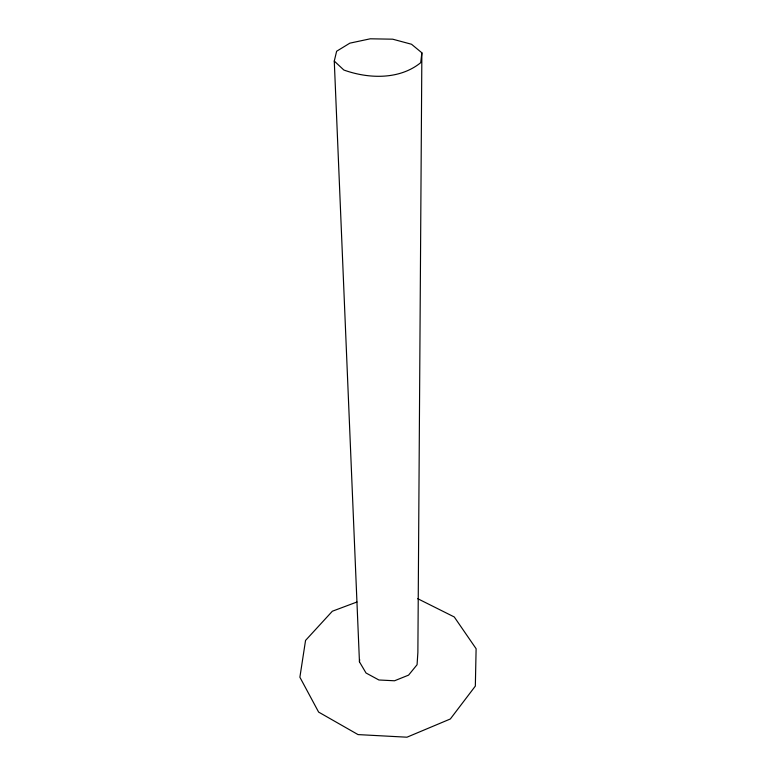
<?xml version="1.0" encoding="UTF-8"?>
<svg xmlns="http://www.w3.org/2000/svg" width="776" height="776" viewBox="0 0 776 776"><rect width="100%" height="100%" fill="white"/><g stroke="black" fill="none" stroke-linecap="round" stroke-linejoin="round"><path stroke-width="1.16" d="M421.872 52.797L417.876 652.451L417.071 664.722L408.564 675.139L394.538 680.775L378.901 679.989L366.029 673.005L359.453 661.86L334.272 61.071L336.629 51.245L349.86 43.155L370.278 38.8L392.695 39.188L411.522 44.251L421.872 52.797L420.718 62.681C399.456 79.947 368.503 78.9 343.846 70.024L334.272 61.071M359.453 661.86L359.695 659.639M356.96 602.001L332.351 611.226L305.55 640.423L299.885 677.225L318.616 712.087L358.037 734.591L406.964 737.2L450.332 718.983L475.339 686.1L476.115 648.726L454.27 616.968L417.721 598.694"/></g></svg>
